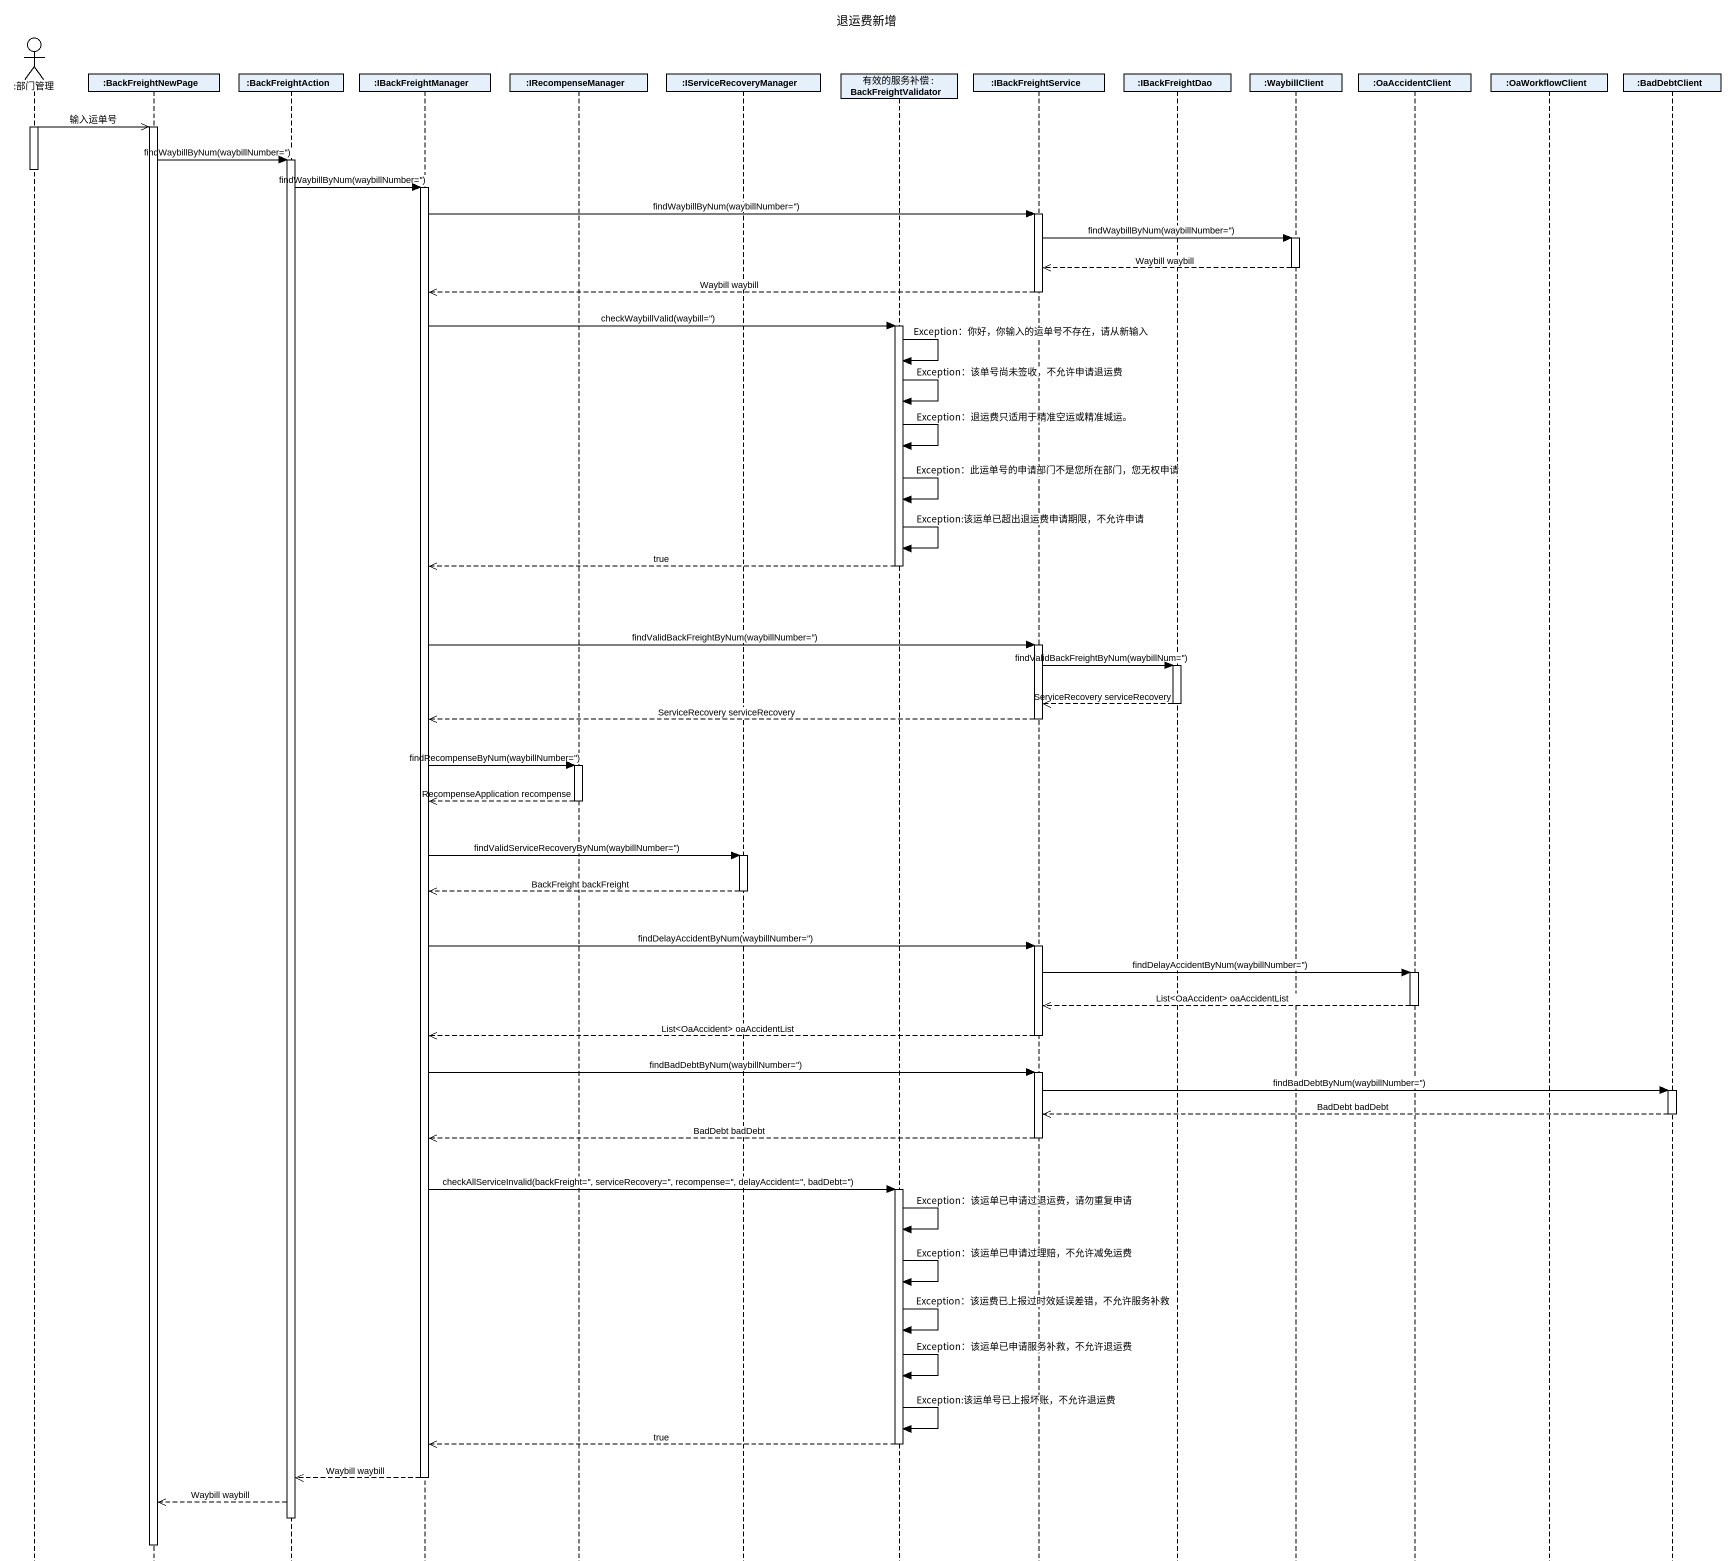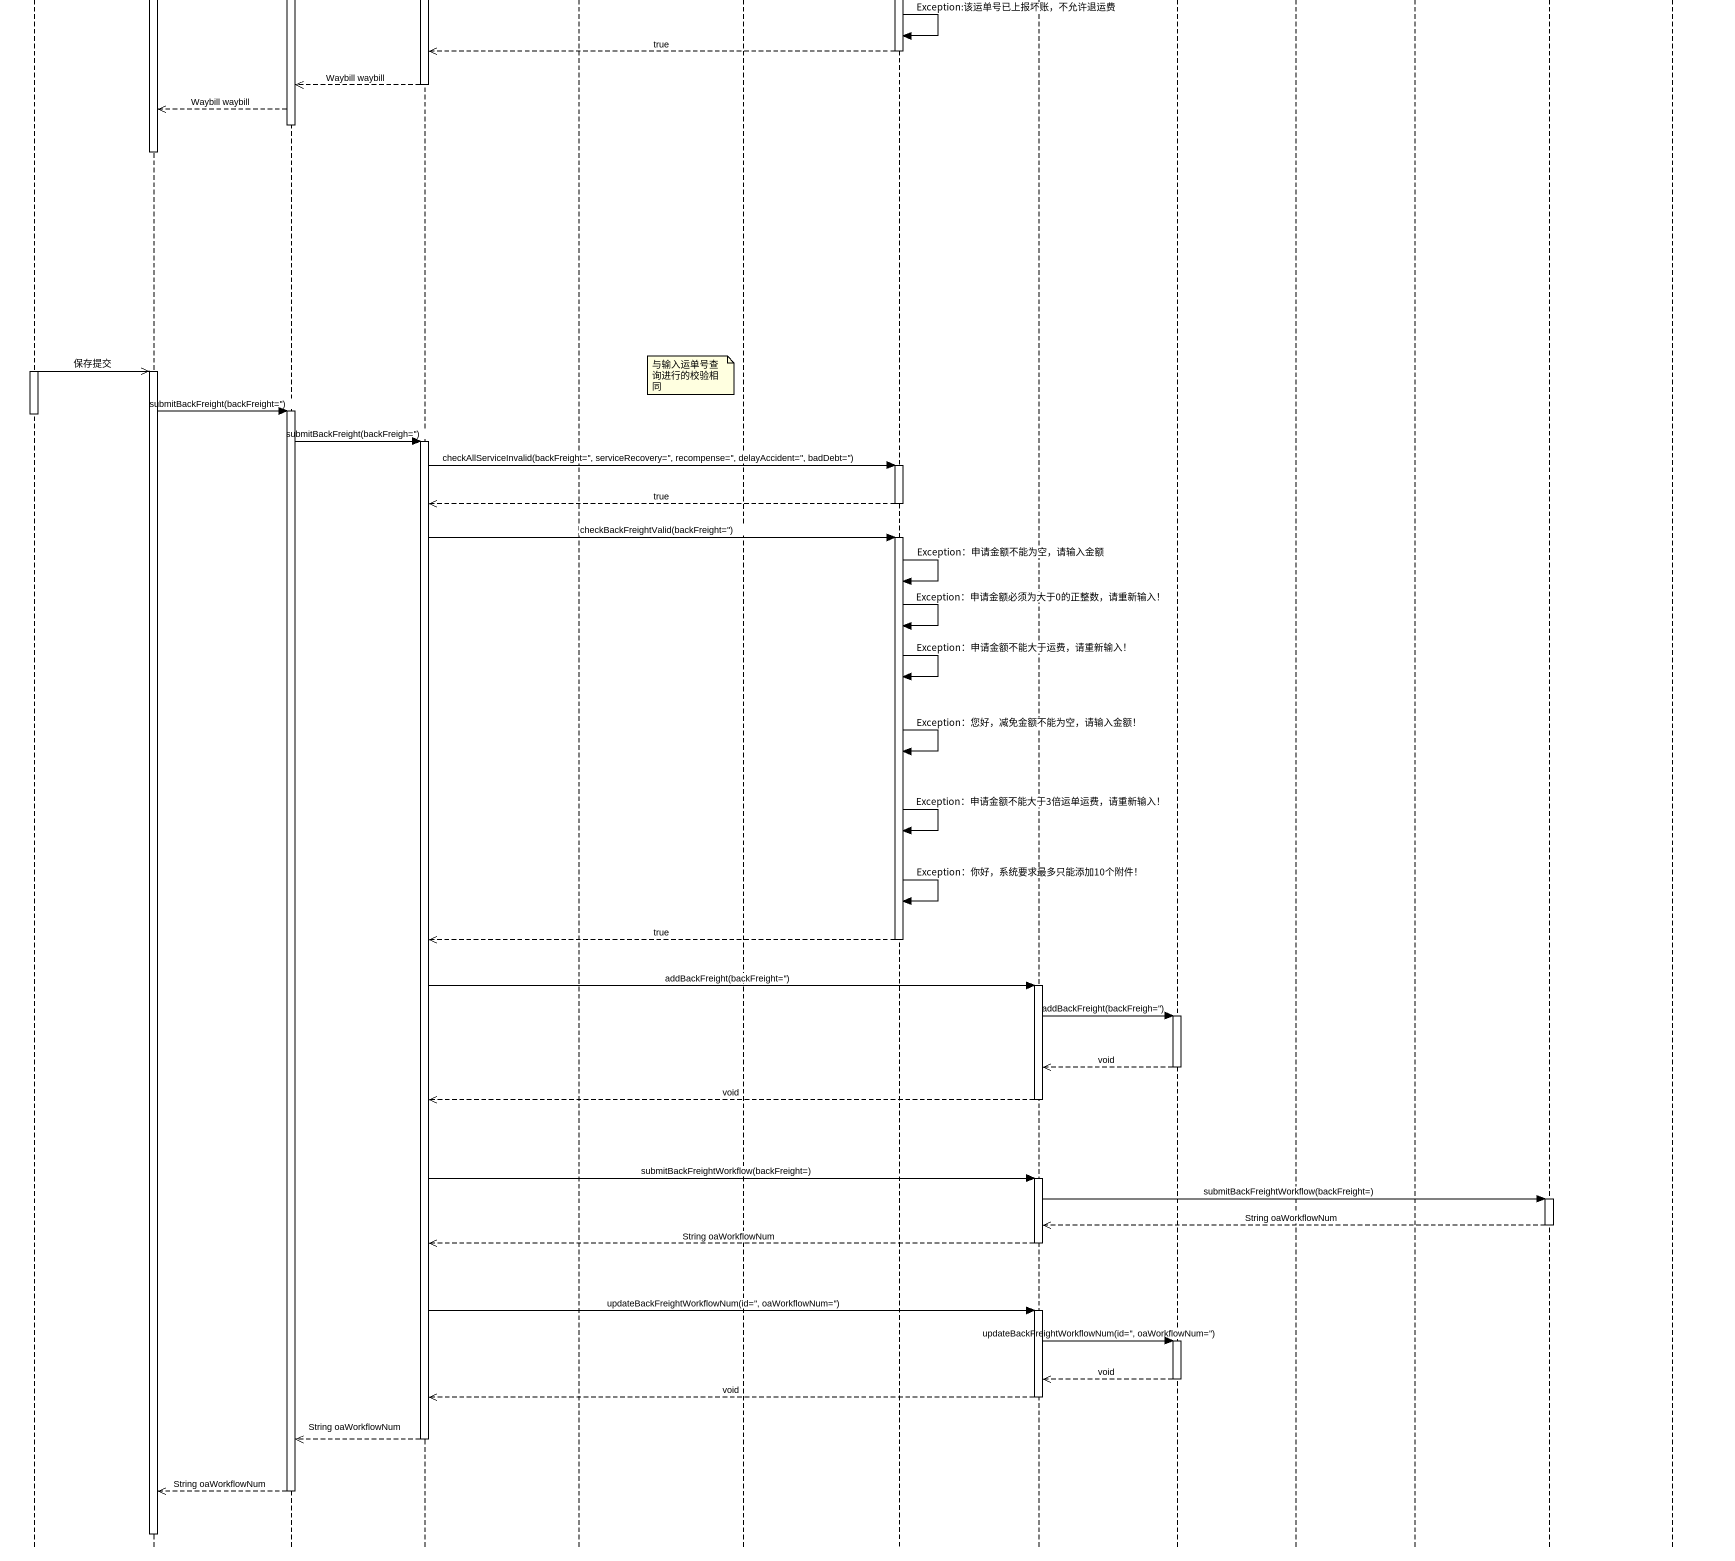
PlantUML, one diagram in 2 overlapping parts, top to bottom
@startuml
title 退运费新增
hide footbox
actor ":部门管理" as 部门管理
participant ":BackFreightNewPage" as BackFreightNewPage
participant ":BackFreightAction" as BackFreightAction
participant ":IBackFreightManager" as IBackFreightManager
participant ":IRecompenseManager" as IRecompenseManager
participant ":IServiceRecoveryManager" as IServiceRecoveryManager
participant "有效的服务补偿 : BackFreightValidator" as 有效的服务补偿
participant ":IBackFreightService" as IBackFreightService
participant ":IBackFreightDao" as IBackFreightDao
participant ":WaybillClient" as WaybillClient
participant ":OaAccidentClient" as OaAccidentClient
participant ":OaWorkflowClient" as OaWorkflowClient
participant ":BadDebtClient" as BadDebtClient

activate 部门管理
部门管理 ->> BackFreightNewPage : 输入运单号
activate BackFreightNewPage
BackFreightNewPage -> BackFreightAction : findWaybillByNum(waybillNumber='')
activate BackFreightAction
deactivate 部门管理
BackFreightAction -> IBackFreightManager : findWaybillByNum(waybillNumber='')
activate IBackFreightManager
IBackFreightManager -> IBackFreightService : findWaybillByNum(waybillNumber='')
activate IBackFreightService
IBackFreightService -> WaybillClient : findWaybillByNum(waybillNumber='')
activate WaybillClient
WaybillClient -->> IBackFreightService : Waybill waybill
deactivate WaybillClient
IBackFreightService -->> IBackFreightManager : Waybill waybill
deactivate IBackFreightService
IBackFreightManager -> 有效的服务补偿 : checkWaybillValid(waybill='')
activate 有效的服务补偿
有效的服务补偿 -> 有效的服务补偿 : Exception：你好，你输入的运单号不存在，请从新输入
有效的服务补偿 -> 有效的服务补偿 : Exception：该单号尚未签收，不允许申请退运费
有效的服务补偿 -> 有效的服务补偿 : Exception：退运费只适用于精准空运或精准城运。
有效的服务补偿 -> 有效的服务补偿 : Exception：此运单号的申请部门不是您所在部门，您无权申请
有效的服务补偿 -> 有效的服务补偿 : Exception:该运单已超出退运费申请期限，不允许申请
有效的服务补偿 -->> IBackFreightManager : true
deactivate 有效的服务补偿
IBackFreightManager -> IBackFreightService : findValidBackFreightByNum(waybillNumber='')
activate IBackFreightService
IBackFreightService -> IBackFreightDao : findValidBackFreightByNum(waybillNum='')
activate IBackFreightDao
IBackFreightDao -->> IBackFreightService : ServiceRecovery serviceRecovery
deactivate IBackFreightDao
IBackFreightService -->> IBackFreightManager : ServiceRecovery serviceRecovery
deactivate IBackFreightService
IBackFreightManager -> IRecompenseManager : findRecompenseByNum(waybillNumber='')
activate IRecompenseManager
IRecompenseManager -->> IBackFreightManager : RecompenseApplication recompense
deactivate IRecompenseManager
IBackFreightManager -> IServiceRecoveryManager : findValidServiceRecoveryByNum(waybillNumber='')
activate IServiceRecoveryManager
IServiceRecoveryManager -->> IBackFreightManager : BackFreight backFreight
deactivate IServiceRecoveryManager
IBackFreightManager -> IBackFreightService : findDelayAccidentByNum(waybillNumber='')
activate IBackFreightService
IBackFreightService -> OaAccidentClient : findDelayAccidentByNum(waybillNumber='')
activate OaAccidentClient
OaAccidentClient -->> IBackFreightService : List<OaAccident> oaAccidentList
deactivate OaAccidentClient
IBackFreightService -->> IBackFreightManager : List<OaAccident> oaAccidentList
deactivate IBackFreightService
IBackFreightManager -> IBackFreightService : findBadDebtByNum(waybillNumber='')
activate IBackFreightService
IBackFreightService -> BadDebtClient : findBadDebtByNum(waybillNumber='')
activate BadDebtClient
BadDebtClient -->> IBackFreightService : BadDebt badDebt
deactivate BadDebtClient
IBackFreightService -->> IBackFreightManager : BadDebt badDebt
deactivate IBackFreightService
IBackFreightManager -> 有效的服务补偿 : checkAllServiceInvalid(backFreight='', serviceRecovery='', recompense='', delayAccident='', badDebt='')
activate 有效的服务补偿
有效的服务补偿 -> 有效的服务补偿 : Exception：该运单已申请过退运费，请勿重复申请
有效的服务补偿 -> 有效的服务补偿 : Exception：该运单已申请过理赔，不允许减免运费
有效的服务补偿 -> 有效的服务补偿 : Exception：该运费已上报过时效延误差错，不允许服务补救
有效的服务补偿 -> 有效的服务补偿 : Exception：该运单已申请服务补救，不允许退运费
有效的服务补偿 -> 有效的服务补偿 : Exception:该运单号已上报坏账，不允许退运费
有效的服务补偿 -->> IBackFreightManager : true
deactivate 有效的服务补偿
IBackFreightManager -->> BackFreightAction : Waybill waybill
deactivate IBackFreightManager
BackFreightAction -->> BackFreightNewPage : Waybill waybill
deactivate BackFreightAction
deactivate BackFreightNewPage
activate 部门管理
部门管理 ->> BackFreightNewPage : 保存提交
activate BackFreightNewPage
note left of IServiceRecoveryManager : 与输入运单号查询进行的校验相同
BackFreightNewPage -> BackFreightAction : submitBackFreight(backFreight='')
activate BackFreightAction
deactivate 部门管理
BackFreightAction -> IBackFreightManager : submitBackFreight(backFreigh='')
activate IBackFreightManager
IBackFreightManager -> 有效的服务补偿 : checkAllServiceInvalid(backFreight='', serviceRecovery='', recompense='', delayAccident='', badDebt='')
activate 有效的服务补偿
有效的服务补偿 -->> IBackFreightManager : true
deactivate 有效的服务补偿
IBackFreightManager -> 有效的服务补偿 : checkBackFreightValid(backFreight='')
activate 有效的服务补偿
有效的服务补偿 -> 有效的服务补偿 : Exception：申请金额不能为空，请输入金额
有效的服务补偿 -> 有效的服务补偿 : Exception：申请金额必须为大于0的正整数，请重新输入！
有效的服务补偿 -> 有效的服务补偿 : Exception：申请金额不能大于运费，请重新输入！
有效的服务补偿 -> 有效的服务补偿 : Exception：您好，减免金额不能为空，请输入金额！
有效的服务补偿 -> 有效的服务补偿 : Exception：申请金额不能大于3倍运单运费，请重新输入！
有效的服务补偿 -> 有效的服务补偿 : Exception：你好，系统要求最多只能添加10个附件！
有效的服务补偿 -->> IBackFreightManager : true
deactivate 有效的服务补偿
IBackFreightManager -> IBackFreightService : addBackFreight(backFreight='')
activate IBackFreightService
IBackFreightService -> IBackFreightDao : addBackFreight(backFreigh='')
activate IBackFreightDao
IBackFreightDao -->> IBackFreightService : void
deactivate IBackFreightDao
IBackFreightService -->> IBackFreightManager : void
deactivate IBackFreightService
IBackFreightManager -> IBackFreightService : submitBackFreightWorkflow(backFreight=)
activate IBackFreightService
IBackFreightService -> OaWorkflowClient : submitBackFreightWorkflow(backFreight=)
activate OaWorkflowClient
OaWorkflowClient -->> IBackFreightService : String oaWorkflowNum
deactivate OaWorkflowClient
IBackFreightService -->> IBackFreightManager : String oaWorkflowNum
deactivate IBackFreightService
IBackFreightManager -> IBackFreightService : updateBackFreightWorkflowNum(id='', oaWorkflowNum='')
activate IBackFreightService
IBackFreightService -> IBackFreightDao : updateBackFreightWorkflowNum(id='', oaWorkflowNum='')
activate IBackFreightDao
IBackFreightDao -->> IBackFreightService : void
deactivate IBackFreightDao
IBackFreightService -->> IBackFreightManager : void
deactivate IBackFreightService
IBackFreightManager -->> BackFreightAction : String oaWorkflowNum
deactivate IBackFreightManager
BackFreightAction -->> BackFreightNewPage : String oaWorkflowNum
deactivate BackFreightAction
deactivate BackFreightNewPage
@enduml
